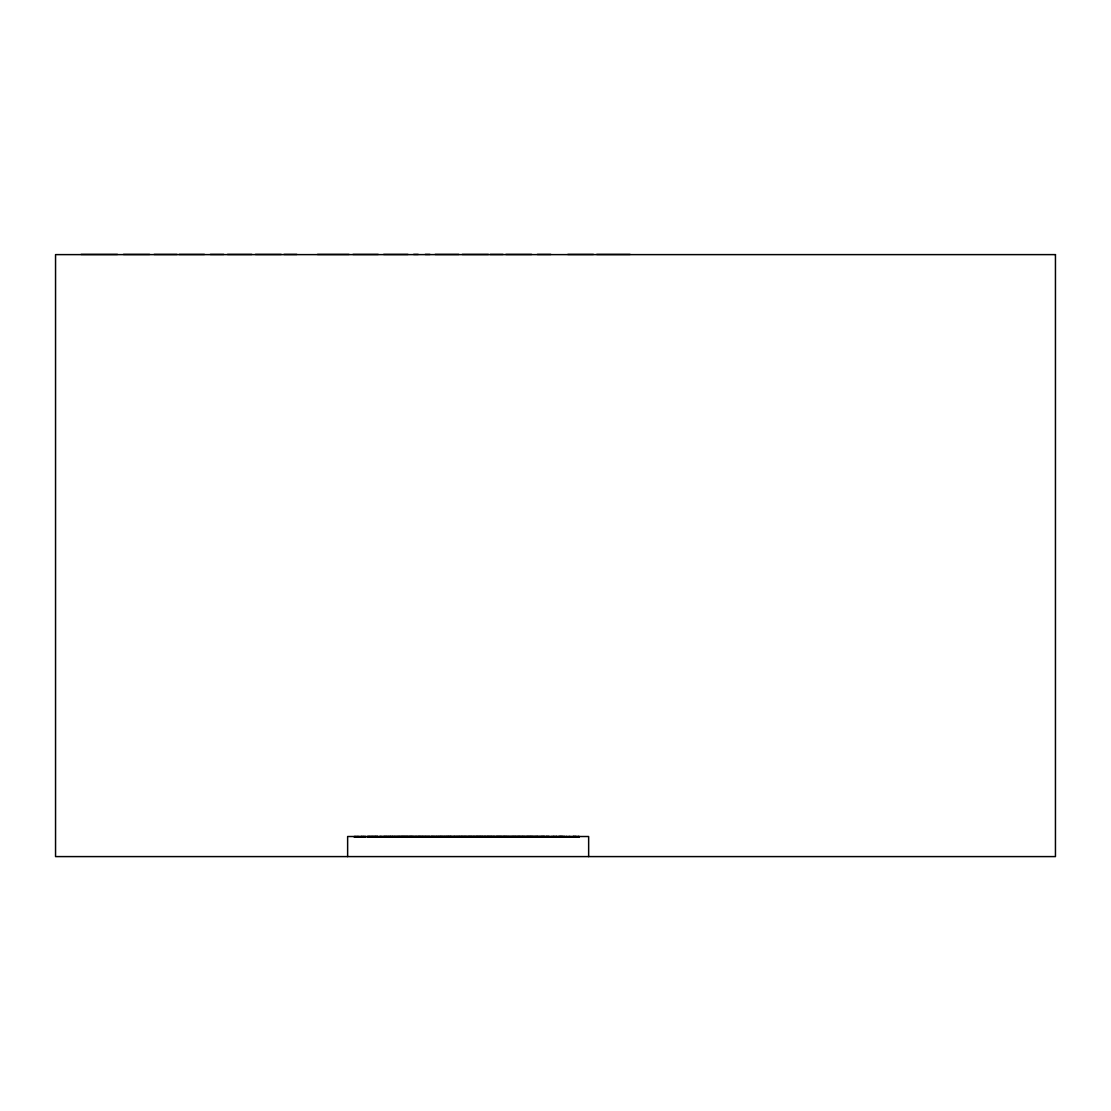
<?xml version="1.0" encoding="UTF-8"?>
<svg xmlns="http://www.w3.org/2000/svg" width="1111" height="1111" viewBox="0 0 1111 1111"><rect width="100%" height="100%" fill="white"/><g stroke="black" fill="none" stroke-linecap="round" stroke-linejoin="round"><path stroke-width="1.5" d="M81.061 254.405L117.502 254.405M123.418 254.405L149.638 254.405M154.096 254.405L177.066 254.405M179.135 254.405L204.452 254.405M210.298 254.405L223.783 254.405M227.463 254.405L251.864 254.405M255.405 254.405L281.236 254.405M283.958 254.405L296.845 254.405M317.468 254.405L349.048 254.405M352.951 254.405L378.254 254.405M383.614 254.405L408.015 254.405M413.584 254.405L418.25 254.405M425.235 254.405L429.971 254.405M435.123 254.405L458.843 254.405M462.218 254.405L488.423 254.405M490.159 254.405L503.047 254.405M505.824 254.405L531.655 254.405M537.321 254.405L550.806 254.405M567.804 254.405L593.427 254.405M596.704 254.405L630.09 254.405M588.649 856.595L588.649 836.514L347.632 836.514L347.632 856.595M579.109 836.514L579.109 837.305M578.928 836.514L578.998 837.305M578.678 836.514L578.637 837.305M578.331 836.514L578.331 837.305M578.039 836.514L577.873 837.305M577.317 836.514L577.22 837.305M576.484 837.305L576.54 836.514L576.303 837.305M576.067 836.514L576.248 837.305M575.929 836.514L575.929 837.305M575.595 836.514L575.595 837.305M575.387 836.514L575.47 837.305M574.998 836.514L574.998 837.305M574.734 836.514L574.734 837.305M574.609 836.514L574.609 837.305M574.012 836.514L574.012 837.305M573.859 836.514L573.859 837.305M573.484 836.514L573.484 837.305M573.443 836.514L573.443 837.305M573.054 836.514L573.054 837.305M572.818 836.514L572.818 837.305M571.193 836.514L571.193 837.305M570.276 836.514L570.235 837.305M569.693 836.514L569.54 837.305M569.276 836.514L569.082 837.305L568.985 836.514M568.818 836.514L568.721 837.305M567.013 836.514L567.096 837.305M566.777 836.514L566.777 837.305M566.388 836.514L566.388 837.305M565.86 836.514L565.86 837.305M564.721 836.514L564.777 837.305M564.499 836.514L564.471 837.305M564.194 836.514L564.194 837.305M563.805 836.514L563.944 837.305M563.305 836.514L563.305 837.305M563.221 836.514L563.221 837.305M562.624 836.514L562.694 837.305M562.374 836.514L562.43 837.305M562.222 836.514L562.222 837.305M562.097 836.514L562.097 837.305M561.694 836.514L561.805 837.305M561.624 836.514L561.624 837.305M561.277 836.514L561.277 837.305M561.055 836.514L561.055 837.305M560.777 836.514L560.861 837.305M560.513 836.514L560.513 837.305M560.277 836.514L560.416 837.305M560.125 836.514L560.125 837.305M559.916 836.514L559.958 837.305M559.625 836.514L559.625 837.305M559.375 836.514L559.583 837.305M559.222 836.514L559.125 837.305M558.736 836.514L558.75 837.305M557.944 836.514L557.944 837.305M557.111 836.514L557.153 837.305M556.639 836.514L556.639 837.305M556.514 836.514L556.347 837.305M556.278 836.514L556.167 837.305M556.111 836.514L555.958 837.305M555.875 836.514L555.653 837.305M555.486 836.514L555.486 837.305M554.792 836.514L554.82 837.305M554.361 836.514L554.292 837.305M554.083 836.514L554.083 837.305M553.972 836.514L553.847 837.305L553.736 836.514M553.417 836.514L553.375 837.305M553.278 836.514L553.278 837.305M552.181 836.514L552.181 837.305L552.111 836.514M551.75 836.514L551.75 837.305M551.292 836.514L551.334 837.305M550.348 836.514L550.389 837.305M549.639 836.514L549.681 837.305M549.028 836.514L549.028 837.305M548.917 836.514L548.834 837.305M548.612 836.514L548.612 837.305M548.265 836.514L548.445 837.305M548.084 836.514L548.084 837.305M547.862 836.514L547.82 837.305M547.417 836.514L547.473 837.305M547.112 836.514L547.209 837.305M547.056 836.514L546.931 837.305M546.765 836.514L546.765 837.305M546.612 836.514L546.612 837.305M546.376 836.514L546.376 837.305M545.987 836.514L545.959 837.305M545.57 836.514L545.223 837.305M544.821 836.514L544.821 837.305M544.654 836.514L544.626 837.305M544.543 836.514L544.348 837.305M544.223 836.514L544.209 837.305M543.959 836.514L543.959 837.305M543.626 836.514L543.765 837.305M543.598 836.514L543.529 837.305M543.307 836.514L543.307 837.305M543.001 836.514L543.001 837.305M542.779 836.514L542.723 837.305M542.682 836.514L542.557 837.305L542.279 836.514M542.168 836.514L542.182 837.305M541.946 836.514L541.987 837.305M541.626 836.514L541.654 837.305M541.529 836.514L541.321 837.305L541.265 836.514M540.946 836.514L540.946 837.305M540.377 836.514L540.543 837.305M540.196 836.514L540.224 837.305M540.029 836.514L540.029 837.305M539.682 837.305L539.765 836.514L539.543 837.305M539.279 836.514L539.377 837.305M539.099 837.305L539.085 836.514L538.918 837.305M538.585 837.305L538.557 836.514L538.391 837.305M538.057 836.514L538.057 837.305M537.877 836.514L537.988 837.305M537.752 836.514L537.793 837.305M537.585 836.514L537.53 837.305M537.335 836.514L537.238 837.305M536.96 836.514L536.919 837.305M536.78 836.514L536.78 837.305M536.627 836.514L536.655 837.305M536.21 836.514L536.21 837.305M536.113 836.514L536.127 837.305M535.877 837.305L535.766 836.514L535.558 837.305M535.391 836.514L535.321 837.305M535.238 836.514L535.085 837.305M534.891 836.514L534.877 837.305M534.627 836.514L534.627 837.305M534.544 837.305L534.363 836.514L534.294 837.305M533.974 836.514L533.974 837.305M533.28 836.514L533.28 837.305M533.113 836.514L533.044 837.305M532.863 836.514L532.766 837.305M532.711 836.514L532.572 837.305M532.336 836.514L532.266 837.305M532.197 836.514L532.072 837.305M531.905 836.514L531.905 837.305M531.586 836.514L531.78 837.305M531.35 836.514L531.405 837.305M531.266 836.514L531.141 837.305M531.044 836.514L530.961 837.305M530.683 836.514L530.78 837.305M530.461 836.514L530.627 837.305M530.405 836.514L530.294 837.305M530.1 836.514L530.1 837.305M529.794 836.514L529.878 837.305M529.711 836.514L529.711 837.305M529.391 836.514L529.433 837.305M529.072 836.514L529.086 837.305M528.975 836.514L528.892 837.305M528.739 836.514L528.642 837.305M528.503 836.514L528.461 837.305M528.239 836.514L528.169 837.305M528.072 836.514L527.975 837.305M527.711 836.514L527.767 837.305M527.461 836.514L527.461 837.305M527.364 836.514L527.322 837.305M527.169 836.514L527.003 837.305M526.822 836.514L526.795 837.305M526.489 836.514L526.489 837.305L526.322 836.514M526.058 836.514L526.058 837.305L525.822 836.514M525.614 836.514L525.684 837.305M525.239 837.305L525.197 836.514L524.947 837.305M524.642 836.514L524.809 837.305M524.42 836.514L524.475 837.305M524.336 836.514L524.336 837.305M524.073 836.514L524.073 837.305M523.767 836.514L523.92 837.305M523.614 836.514L523.489 837.305M523.267 836.514L523.392 837.305M523.059 836.514L523.225 837.305M522.795 836.514L522.934 837.305M522.642 836.514L522.767 837.305M522.503 836.514L522.323 837.305M522.267 836.514L522.184 837.305M522.059 836.514L522.059 837.305M521.781 837.305L521.642 836.514L521.434 837.305M521.378 836.514L521.378 837.305M521.156 836.514L521.115 837.305M520.767 836.514L520.795 837.305M520.656 836.514L520.531 837.305M520.365 836.514L520.392 837.305M520.115 836.514L520.073 837.305M519.781 836.514L519.962 837.305M519.601 836.514L519.754 837.305M519.365 836.514L519.379 837.305M519.295 836.514L519.295 837.305M518.851 836.514L519.018 837.305M518.74 836.514L518.781 837.305M518.518 836.514L518.393 837.305M518.254 836.514L518.254 837.305M518.045 836.514L518.059 837.305M517.907 836.514L517.726 837.305L517.462 836.514M517.254 836.514L517.448 837.305M517.059 836.514L517.198 837.305M516.99 837.305L516.837 836.514L516.754 837.305M516.504 836.514L516.448 837.305M516.087 836.514L516.157 837.305L515.907 836.514M515.837 836.514L515.643 837.305M515.546 836.514L515.476 837.305L515.268 836.514M515.087 836.514L514.99 837.305M514.81 836.514L514.768 837.305M514.504 836.514L514.504 837.305M514.296 836.514L514.351 837.305M514.046 836.514L514.074 837.305M513.837 836.514L513.754 837.305M513.574 836.514L513.56 837.305L513.379 836.514M513.143 836.514L513.226 837.305M512.935 836.514L512.851 837.305L512.671 836.514M512.504 836.514L512.588 837.305M512.227 836.514L512.171 837.305L511.949 836.514M511.671 836.514L511.865 837.305M511.615 836.514L511.449 837.305M510.935 837.305L510.782 836.514L510.518 837.305M510.393 836.514L510.324 837.305M510.241 836.514L510.06 837.305L510.018 836.514M509.616 836.514L509.643 837.305M509.449 837.305L509.366 836.514L509.144 837.305M508.907 836.514L508.949 837.305M508.81 836.514L508.755 837.305M508.657 836.514L508.546 837.305M508.269 836.514L508.407 837.305M508.033 836.514L508.185 837.305M507.741 837.305L507.796 836.514L507.519 837.305M507.435 836.514L507.435 837.305M507.158 836.514L507.047 837.305M507.033 836.514L506.88 837.305M506.727 836.514L506.755 837.305M506.533 836.514L506.463 837.305M506.199 836.514L506.31 837.305M506.019 836.514L505.908 837.305L505.866 836.514M505.477 836.514L505.561 837.305M505.352 836.514L505.213 837.305M504.991 836.514L505.047 837.305M504.769 836.514L504.852 837.305M504.616 836.514L504.602 837.305M504.422 836.514L504.352 837.305M504.227 836.514L504.172 837.305M503.991 836.514L504.005 837.305M503.686 836.514L503.686 837.305M503.491 836.514L503.519 837.305M503.311 836.514L503.311 837.305M503.019 836.514L502.991 837.305M502.783 836.514L502.7 837.305M502.519 837.305L502.422 836.514L502.297 837.305M501.991 836.514L502.172 837.305M501.936 836.514L501.769 837.305M501.547 836.514L501.561 837.305L501.422 836.514M501.144 836.514L501.033 837.305L500.867 836.514M500.63 836.514L500.7 837.305M500.422 836.514L500.505 837.305M500.256 836.514L500.283 837.305M499.908 836.514L500.075 837.305M499.756 836.514L499.672 837.305M499.478 836.514L499.478 837.305L499.242 836.514M499.047 836.514L499.103 837.305M498.936 836.514L498.825 837.305M498.575 836.514L498.631 837.305M498.311 836.514L498.464 837.305M498.228 836.514L498.242 837.305M497.909 836.514L497.895 837.305M497.756 836.514L497.742 837.305M497.492 836.514L497.52 837.305M497.242 836.514L497.256 837.305M496.992 836.514L496.909 837.305M496.839 836.514L496.784 837.305M496.603 836.514L496.492 837.305M496.242 836.514L496.298 837.305M496.089 836.514L496.117 837.305M495.839 836.514L495.867 837.305M495.617 836.514L495.214 837.305M494.895 836.514L494.812 837.305L494.576 836.514M494.423 836.514L494.52 837.305M494.187 836.514L494.242 837.305M493.937 836.514L493.853 837.305M493.728 836.514L493.742 837.305M493.506 836.514L493.465 837.305M493.159 836.514L493.27 837.305M492.992 836.514L493.006 837.305M492.798 837.305L492.728 836.514L492.659 837.305M492.395 836.514L492.381 837.305M492.09 836.514L492.131 837.305M491.826 836.514L491.798 837.305L491.59 836.514M491.52 836.514L491.354 837.305L491.243 836.514M491.062 836.514L490.854 837.305M490.687 836.514L490.715 837.305M490.548 836.514L490.576 837.305M490.229 836.514L490.215 837.305M490.062 836.514L490.048 837.305M489.77 836.514L489.77 837.305L489.507 836.514M489.34 836.514L489.34 837.305M489.021 836.514L489.173 837.305M488.771 836.514L488.896 837.305M488.715 836.514L488.548 837.305M488.451 836.514L488.409 837.305M488.118 836.514L488.062 837.305M487.951 836.514L487.84 837.305M487.812 836.514L487.646 837.305M487.535 836.514L487.493 837.305M487.312 836.514L487.298 837.305M487.104 836.514L487.076 837.305M486.868 836.514L486.812 837.305M486.465 837.305L486.451 836.514L486.326 837.305M486.076 836.514L486.021 837.305M485.951 836.514L485.896 837.305M485.549 836.514L485.701 837.305M485.438 836.514L485.34 837.305M485.201 836.514L485.132 837.305M484.924 836.514L484.84 837.305L484.715 836.514M484.535 836.514L484.549 837.305M484.271 836.514L484.327 837.305M484.077 836.514L484.007 837.305M483.729 837.305L483.716 836.514L483.618 837.305M483.285 836.514L483.382 837.305M483.146 836.514L483.049 837.305M482.757 836.514L482.799 837.305M482.646 836.514L482.632 837.305M482.313 836.514L482.285 837.305M482.132 836.514L482.132 837.305M481.98 836.514L481.896 837.305M481.799 836.514L481.716 837.305M481.41 836.514L481.355 837.305M481.16 836.514L481.285 837.305M480.896 836.514L480.98 837.305M480.716 836.514L480.799 837.305M480.507 836.514L480.521 837.305M480.369 836.514L480.313 837.305M480.008 836.514L480.119 837.305M479.813 836.514L479.883 837.305M479.494 836.514L479.688 837.305M479.369 836.514L479.299 837.305M479.119 836.514L479.105 837.305M478.924 836.514L478.98 837.305M478.688 836.514L478.716 837.305M478.424 836.514L478.452 837.305M478.161 836.514L478.161 837.305M477.98 836.514L477.98 837.305M477.688 836.514L477.702 837.305M477.536 836.514L477.536 837.305M477.397 836.514L477.216 837.305L477.105 836.514M476.758 836.514L476.827 837.305M476.508 836.514L476.55 837.305M476.327 836.514L476.258 837.305M476.258 836.514L476.119 837.305M475.994 836.514L476.008 837.305M475.675 836.514L475.772 837.305M475.425 837.305L475.383 836.514L475.216 837.305M474.939 836.514L474.925 837.305M474.786 836.514L474.661 837.305L474.494 836.514M474.328 836.514L474.328 837.305M473.994 836.514L474.022 837.305M473.786 836.514L473.814 837.305M473.48 836.514L473.494 837.305M473.425 836.514L473.467 837.305M473.05 837.305L473.119 836.514L472.911 837.305M472.786 836.514L472.606 837.305M472.522 836.514L472.439 837.305M472.217 836.514L472.133 837.305M471.925 836.514L471.967 837.305M471.703 836.514L471.717 837.305L471.522 836.514M471.383 836.514L471.342 837.305M470.995 836.514L470.995 837.305M470.758 836.514L470.814 837.305M470.62 836.514L470.675 837.305M470.245 836.514L470.3 837.305L470.12 836.514M469.856 836.514L469.842 837.305M469.62 836.514L469.55 837.305M469.356 836.514L469.37 837.305M469.273 836.514L469.189 837.305M468.967 836.514L468.939 837.305M468.634 836.514L468.634 837.305M468.439 836.514L468.509 837.305M468.175 836.514L468.189 837.305M467.967 836.514L467.995 837.305M467.814 836.514L467.912 837.305M467.55 837.305L467.537 836.514L467.3 837.305M467.078 837.305L467.037 836.514L466.967 837.305M466.662 836.514L466.662 837.305M466.398 836.514L466.37 837.305M466.176 836.514L466.301 837.305M465.995 836.514L465.926 837.305M465.69 836.514L465.731 837.305M465.551 836.514L465.412 837.305M465.176 836.514L465.19 837.305M465.078 836.514L465.078 837.305M464.759 836.514L464.87 837.305M464.495 836.514L464.481 837.305M464.259 836.514L464.329 837.305M464.037 836.514L464.065 837.305L463.87 836.514M463.62 836.514L463.648 837.305M463.023 836.514L462.843 837.305L462.662 836.514M462.495 836.514L462.426 837.305M462.232 836.514L462.357 837.305M462.107 836.514L462.107 837.305M461.884 836.514L461.815 837.305M461.537 836.514L461.454 837.305L461.412 836.514M461.204 836.514L461.051 837.305M460.968 836.514L460.787 837.305L460.732 836.514M460.412 836.514L460.426 837.305M460.065 836.514L460.135 837.305M459.843 836.514L459.857 837.305M459.593 836.514L459.718 837.305M459.565 836.514L459.551 837.305M459.274 837.305L459.232 836.514L459.01 837.305M458.787 836.514L458.857 837.305M458.649 836.514L458.454 837.305M458.426 836.514L458.232 837.305M458.176 836.514L457.982 837.305L457.829 836.514M457.538 836.514L457.579 837.305M457.468 836.514L457.329 837.305M456.663 836.514L456.649 837.305M456.579 836.514L456.371 837.305L456.204 836.514M455.996 836.514L456.038 837.305M455.704 837.305L455.746 836.514L455.51 837.305M455.371 836.514L455.427 837.305M455.01 836.514L454.982 837.305M454.746 836.514L454.83 837.305M454.593 836.514L454.552 837.305L454.468 836.514M454.191 836.514L454.218 837.305M453.899 837.305L453.857 836.514L453.746 837.305M453.357 836.514L453.427 837.305M453.302 836.514L453.163 837.305M452.982 837.305L452.982 836.514L452.691 837.305M452.594 837.305L452.427 836.514L452.33 837.305M452.094 836.514L452.149 837.305M451.83 836.514L451.83 837.305M451.691 836.514L451.621 837.305M451.26 836.514L451.372 837.305M451.066 836.514L451.247 837.305M450.802 836.514L450.997 837.305M450.635 836.514L450.733 837.305M450.483 836.514L450.552 837.305M450.288 836.514L450.219 837.305M450.066 836.514L450.024 837.305M449.733 836.514L449.663 837.305M449.441 836.514L449.455 837.305M449.261 836.514L449.247 837.305M449.025 836.514L448.955 837.305M448.802 836.514L448.747 837.305L448.497 836.514M448.386 836.514L448.261 837.305M448.219 836.514L448.094 837.305L447.969 836.514M447.691 836.514L447.594 837.305M447.427 836.514L447.427 837.305M447.233 836.514L447.191 837.305M446.955 836.514L446.983 837.305M446.775 836.514L446.733 837.305L446.428 836.514M446.358 836.514L446.178 837.305L445.983 836.514M445.872 836.514L445.747 837.305M445.469 836.514L445.539 837.305M444.928 836.514L444.928 837.305M444.719 836.514L444.581 837.305M444.483 836.514L444.4 837.305M444.247 836.514L444.122 837.305M443.969 836.514L443.969 837.305M443.72 836.514L443.789 837.305M443.497 837.305L443.428 836.514L443.233 837.305M442.942 836.514L443.081 837.305M442.831 836.514L442.831 837.305M442.636 836.514L442.511 837.305M442.345 836.514L442.303 837.305M442.025 836.514L442.025 837.305M441.859 836.514L441.872 837.305L441.581 836.514M441.331 836.514L441.484 837.305M441.123 836.514L441.123 837.305L440.873 836.514M440.761 836.514L440.734 837.305M440.47 836.514L440.511 837.305M440.317 836.514L440.303 837.305M440.067 836.514L440.081 837.305M439.72 836.514L439.706 837.305M439.512 836.514L439.595 837.305M439.248 836.514L439.276 837.305M438.609 836.514L438.609 837.305M438.414 836.514L438.414 837.305M438.276 836.514L438.123 837.305M437.928 836.514L438.04 837.305M437.734 837.305L437.637 836.514L437.47 837.305M437.276 836.514L437.359 837.305M437.012 836.514L437.054 837.305M436.804 836.514L436.748 837.305M436.526 836.514L436.665 837.305M436.387 836.514L436.345 837.305M436.04 836.514L436.109 837.305M435.818 837.305L435.776 836.514L435.72 837.305M435.304 836.514L435.401 837.305M435.234 837.305L435.054 836.514L434.901 837.305M434.832 836.514L434.748 837.305M434.47 836.514L434.526 837.305M434.151 836.514L434.276 837.305M433.97 836.514L434.082 837.305M433.693 836.514L433.762 837.305M433.498 837.305L433.471 836.514L433.359 837.305M433.096 836.514L433.026 837.305L432.971 836.514M432.568 836.514L432.623 837.305M432.401 836.514L432.471 837.305M432.207 836.514L432.262 837.305M431.985 836.514L431.901 837.305M431.665 836.514L431.776 837.305M431.512 836.514L431.554 837.305M431.207 836.514L431.304 837.305M431.068 836.514L430.54 837.305M430.388 836.514L430.415 837.305M429.971 837.305L430.013 836.514L429.86 837.305M429.721 836.514L429.707 837.305M429.401 836.514L429.277 837.305M429.138 836.514L429.082 837.305M428.999 836.514L428.832 837.305L428.777 836.514M428.457 836.514L428.36 837.305M428.277 837.305L428.152 836.514L428.11 837.305M427.874 836.514L427.846 837.305M427.582 836.514L427.61 837.305M427.235 836.514L427.318 837.305M427.055 836.514L427.11 837.305M426.93 837.305L426.763 836.514L426.624 837.305M426.305 836.514L426.332 837.305M426.124 836.514L426.193 837.305M426.027 836.514L425.86 837.305L425.596 836.514M425.416 836.514L425.36 837.305M425.166 836.514L425.194 837.305L424.916 836.514M424.735 836.514L424.833 837.305M424.513 837.305L424.444 836.514L424.263 837.305M423.985 836.514L424.166 837.305M423.944 837.305L423.749 836.514L423.485 837.305M423.333 836.514L423.263 837.305M423.166 836.514L423.124 837.305M422.972 836.514L422.916 837.305M422.666 836.514L422.638 837.305M422.472 836.514L422.527 837.305M422.222 836.514L422.166 837.305M422.083 836.514L421.944 837.305M421.722 836.514L421.847 837.305M421.569 836.514L421.541 837.305M421.347 837.305L421.222 836.514L421.138 837.305M420.763 836.514L420.736 837.305M420.611 836.514L420.527 837.305M420.472 836.514L420.472 837.305M420.083 836.514L420.097 837.305M419.875 836.514L419.847 837.305M419.625 836.514L419.625 837.305M419.458 836.514L419.389 837.305M419.194 836.514L419.18 837.305M418.972 836.514L419.028 837.305M418.666 836.514L418.805 837.305M418.403 836.514L418.597 837.305M418.222 836.514L418.361 837.305M418.042 836.514L418.055 837.305M417.833 837.305L417.736 836.514L417.639 837.305M417.305 836.514L417.375 837.305M417.028 837.305L417 836.514L416.861 837.305M416.611 836.514L416.597 837.305M416.444 836.514L416.333 837.305M416.194 836.514L416.153 837.305L415.847 836.514M415.736 836.514L415.625 837.305L415.514 836.514M415.306 836.514L415.264 837.305M414.945 837.305L414.584 836.514M414.417 836.514L414.361 837.305M414.195 836.514L414.056 837.305M413.82 836.514L413.778 837.305M413.695 837.305L413.556 836.514L413.417 837.305M413.125 836.514L413.292 837.305M413 836.514L412.903 837.305M412.834 836.514L412.792 837.305M412.584 836.514L412.487 837.305M412.32 836.514L412.32 837.305M412.098 836.514L411.931 837.305M411.695 836.514L411.834 837.305M411.598 836.514L411.473 837.305M411.445 836.514L411.237 837.305M411.153 836.514L411.042 837.305M410.903 836.514L410.903 837.305M410.695 836.514L410.723 837.305M410.514 836.514L410.445 837.305M410.223 836.514L410.223 837.305M410.056 836.514L410.056 837.305M409.751 836.514L409.598 837.305M409.487 836.514L409.501 837.305M409.251 836.514L409.251 837.305M409.029 836.514L409.056 837.305M408.737 836.514L408.681 837.305M408.542 836.514L408.556 837.305M408.112 836.514L408.001 837.305L407.806 836.514M407.668 836.514L407.556 837.305M407.459 836.514L407.293 837.305M407.223 836.514L407.084 837.305M406.945 836.514L406.987 837.305M406.668 836.514L406.751 837.305M406.557 836.514L406.362 837.305L406.334 836.514M406.043 836.514L406.029 837.305M405.751 836.514L405.89 837.305M405.543 836.514L405.571 837.305M405.404 836.514L405.237 837.305L404.987 836.514M404.793 836.514L404.821 837.305M404.515 836.514L404.501 837.305M404.307 836.514L404.307 837.305L404.168 836.514M403.904 836.514L404.015 837.305M403.696 836.514L403.612 837.305M403.404 836.514L403.404 837.305M403.321 836.514L403.126 837.305L402.918 836.514M402.71 836.514L402.71 837.305M402.529 836.514L402.613 837.305M402.321 836.514L402.265 837.305M402.154 836.514L401.988 837.305M401.849 836.514L401.751 837.305M401.682 836.514L401.502 837.305M401.46 836.514L401.265 837.305M401.196 836.514L401.057 837.305L400.946 836.514M400.682 836.514L400.668 837.305M400.335 836.514L400.321 837.305M400.085 836.514L400.085 837.305M399.835 836.514L399.835 837.305M399.543 836.514L399.529 837.305M399.28 836.514L399.391 837.305M399.085 836.514L399.071 837.305M398.932 836.514L398.877 837.305M398.571 836.514L398.585 837.305M398.474 836.514L398.335 837.305M398.016 836.514L397.891 837.305M397.794 836.514L397.696 837.305M397.502 836.514L397.349 837.305M397.155 836.514L397.155 837.305M397.071 836.514L396.919 837.305M396.71 836.514L396.794 837.305M396.419 837.305L396.446 836.514L396.294 837.305M396.058 837.305L396.044 836.514L395.905 837.305M395.627 836.514L395.697 837.305M395.294 836.514L395.308 837.305L395.099 836.514M394.849 836.514L394.836 837.305M394.572 836.514L394.558 837.305M394.391 836.514L394.447 837.305M394.266 836.514L394.28 837.305M393.586 836.514L393.613 837.305M393.266 836.514L393.252 837.305M392.961 836.514L392.961 837.305M392.877 836.514L392.933 837.305M392.614 836.514L392.53 837.305M392.475 836.514L392.239 837.305M392.239 836.514L392.1 837.305M391.891 837.305L391.864 836.514L391.669 837.305M391.433 836.514L391.461 837.305M391.1 836.514L391.114 837.305L390.891 836.514M390.683 836.514L390.683 837.305M390.6 836.514L390.475 837.305M390.267 836.514L390.267 837.305M390.128 836.514L390.1 837.305M389.767 836.514L389.711 837.305M389.53 836.514L389.6 837.305M389.308 836.514L389.447 837.305M388.767 836.514L388.989 837.305M388.656 836.514L388.656 837.305M388.447 837.305L388.322 836.514L388.211 837.305M388.058 836.514L387.947 837.305M387.822 836.514L387.808 837.305M387.586 836.514L387.503 837.305M386.809 836.514L386.753 837.305M386.586 836.514L386.656 837.305M386.378 836.514L386.267 837.305M386.003 836.514L386.003 837.305M385.85 836.514L385.878 837.305M385.6 837.305L385.559 836.514L385.461 837.305M385.211 836.514L385.225 837.305M384.989 836.514L385.031 837.305M384.781 836.514L384.67 837.305M384.392 836.514L384.42 837.305M384.198 836.514L384.198 837.305L384.031 836.514M383.739 836.514L383.684 837.305M383.462 836.514L383.462 837.305M382.503 836.514L382.503 837.305M382.073 836.514L382.073 837.305M381.753 836.514L381.753 837.305M381.406 836.514L381.406 837.305M380.92 836.514L381.115 837.305M380.684 836.514L380.684 837.305M380.42 836.514L380.42 837.305M380.031 836.514L380.031 837.305M379.879 836.514L379.781 837.305M379.684 836.514L379.67 837.305M378.032 836.514L377.962 837.305M377.712 836.514L377.726 837.305M377.476 836.514L377.476 837.305M377.212 836.514L377.268 837.305M376.976 836.514L377.032 837.305M376.907 836.514L376.754 837.305M376.546 837.305L376.546 836.514L376.365 837.305M376.24 836.514L376.24 837.305M375.893 836.514L375.976 837.305M375.601 836.514L375.74 837.305M375.421 836.514L375.532 837.305M375.226 836.514L375.226 837.305M375.115 836.514L374.935 837.305M374.81 837.305L374.685 836.514L374.56 837.305M374.296 836.514L374.199 837.305M374.06 836.514L374.171 837.305M373.81 836.514L373.796 837.305M373.518 836.514L373.574 837.305M373.157 836.514L373.046 837.305M372.879 836.514L372.879 837.305M372.629 836.514L372.629 837.305M372.31 836.514L372.199 837.305M372.102 836.514L372.032 837.305M371.824 836.514L371.768 837.305M371.477 836.514L371.463 837.305M371.199 836.514L371.199 837.305M370.907 836.514L370.907 837.305M370.685 836.514L370.685 837.305M370.394 836.514L370.394 837.305M369.894 836.514L369.824 837.305L369.616 836.514M369.491 836.514L369.491 837.305M369.199 836.514L369.088 837.305M368.477 836.514L368.477 837.305M368.241 836.514L368.185 837.305M368.074 836.514L368.074 837.305M367.449 836.514L367.449 837.305M365.477 836.514L365.575 837.305M365.213 836.514L365.213 837.305M364.825 836.514L364.825 837.305M364.366 836.514L364.366 837.305M363.866 836.514L363.866 837.305M363.519 836.514L363.519 837.305M363.228 836.514L363.228 837.305M362.95 836.514L362.95 837.305M362.367 836.514L362.367 837.305M362.019 836.514L362.019 837.305M361.7 836.514L361.7 837.305M361.658 836.514L361.658 837.305M361.297 836.514L361.297 837.305M360.742 836.514L360.742 837.305M359.867 836.514L359.881 837.305M359.034 836.514L359.034 837.305M358.478 836.514L358.478 837.305M358.061 836.514L358.075 837.305M357.756 836.514L357.756 837.305M357.423 836.514L357.423 837.305M356.839 836.514L356.839 837.305M356.256 836.514L356.256 837.305M355.937 836.514L355.937 837.305M355.478 836.514L355.478 837.305M355.034 836.514L355.034 837.305M354.645 836.514L354.645 837.305M354.298 836.514L354.381 837.305M1055.45 254.613L55.55 254.613L55.55 856.595L1055.45 856.595L1055.45 254.613M558.486 837.305L558.486 836.514L558.402 837.305M552.889 837.305L552.945 836.514L552.834 837.305M533.669 837.305L533.697 836.514L533.572 837.305M511.241 837.305L511.254 836.514L511.157 837.305M463.329 837.305L463.37 836.514L463.245 837.305M457.052 837.305L457.121 836.514L457.038 837.305M445.33 837.305L445.261 836.514L445.192 837.305M439.095 837.305L439.026 836.514L438.956 837.305M387.17 837.305L387.156 836.514L387.072 837.305M368.866 837.305L368.866 836.514L368.81 837.305M367.713 837.305L367.713 836.514L367.685 837.305"/></g></svg>
